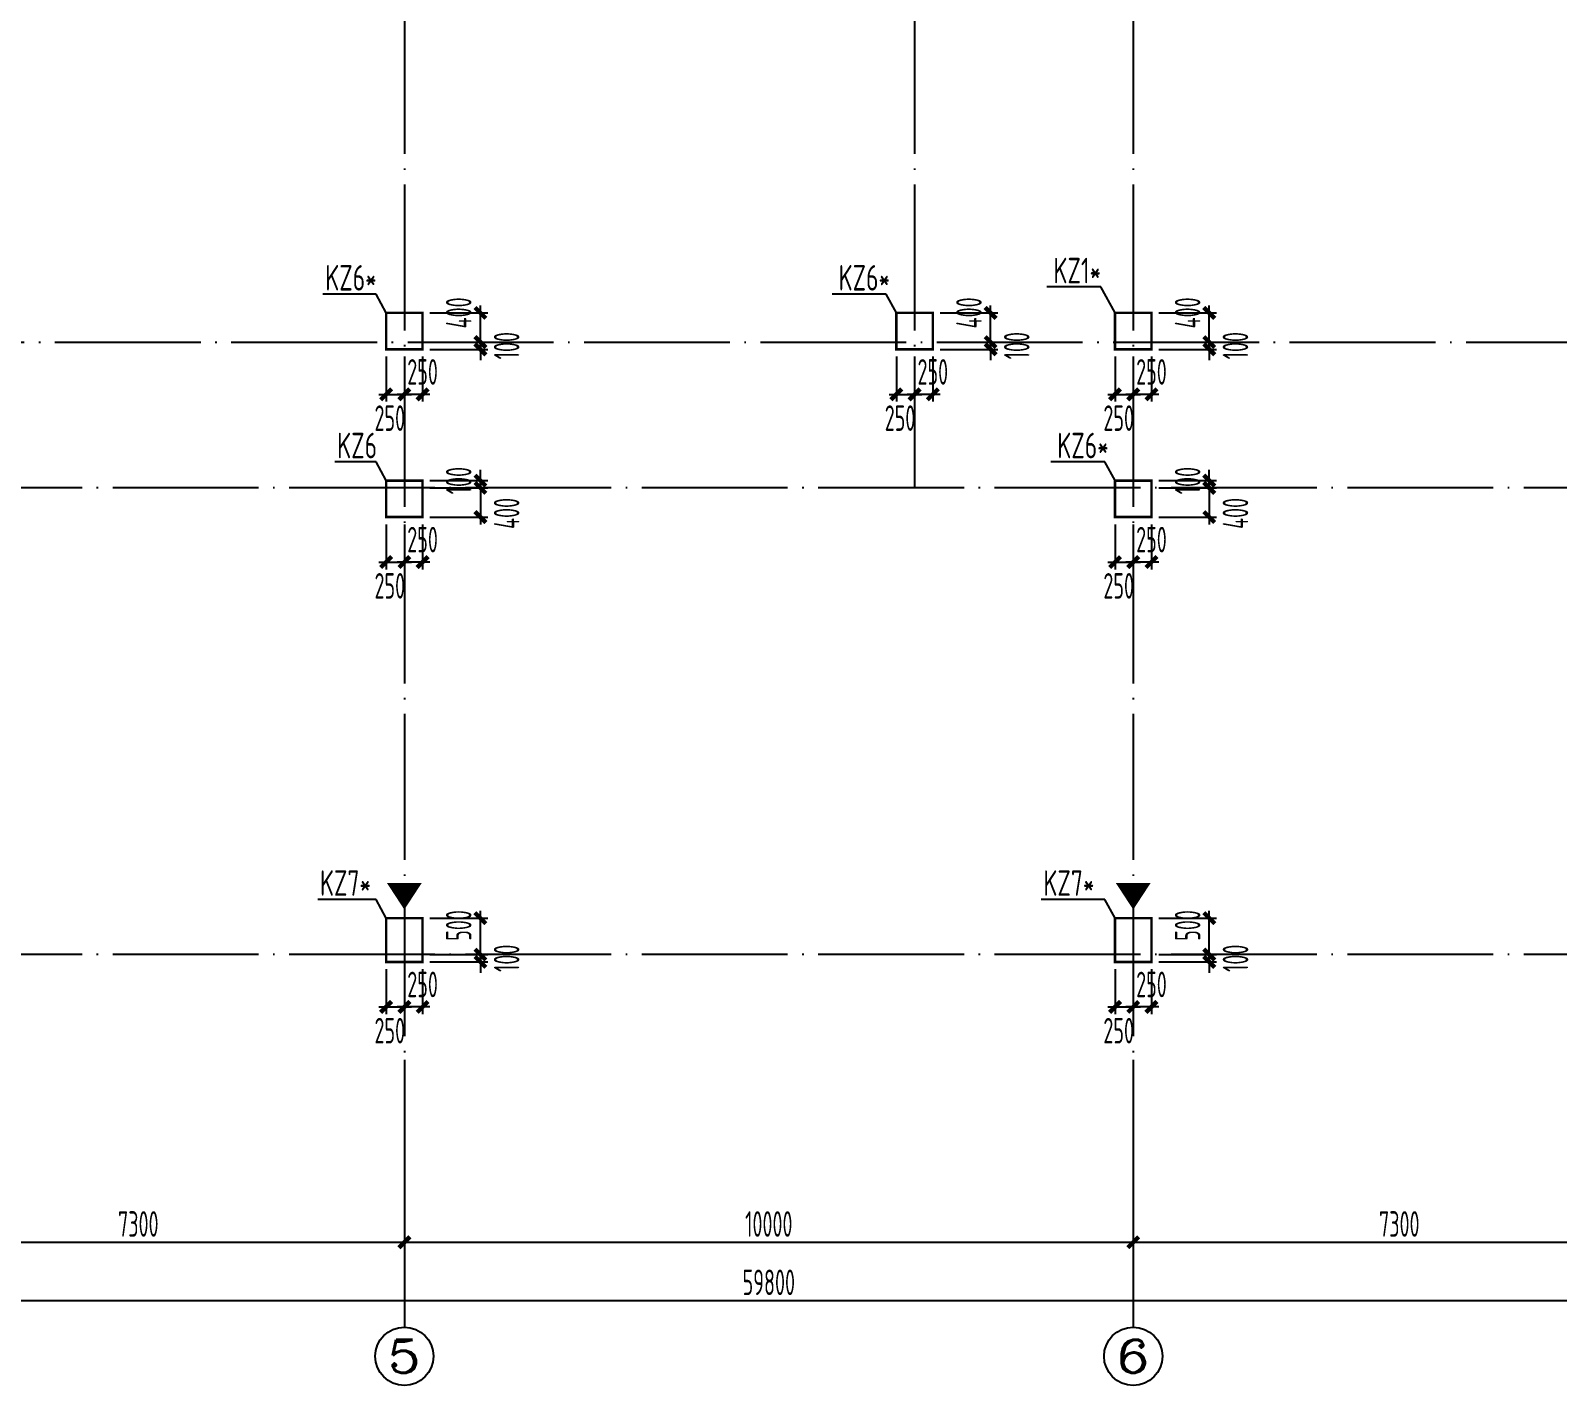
# Model space of a CAD drawing. Extents: x -472319 to -112444, y -516749 to -5704.
# Drawn here: x -397467 to -376518, y -297311 to -278731 of the extents above; entities that cross this region are included whole.
import ezdxf
from ezdxf.enums import TextEntityAlignment as Align

# ---------------------------------------------------------------- set-up
doc = ezdxf.new("R2010")
doc.units = 0
doc.header["$LTSCALE"] = 100
doc.header["$MEASUREMENT"] = 0
doc.linetypes.add('CENTER', pattern=[2, 1.25, -0.25, 0.25, -0.25])
doc.linetypes.add('DOTE', pattern=[2.42, 2, -0.2, 0.02, -0.2])
for name, color, linetype in [('AXIS', 3, 'Continuous'), ('AXIS_TEXT', 7, 'Continuous'), ('DOTE', 1, 'CENTER'), ('TEXT', 7, 'Continuous'), ('填充', 8, 'Continuous'), ('审核修改', 6, 'Continuous'), ('柱', 2, 'Continuous')]:
    doc.layers.add(name, color=color, linetype=linetype)
doc.styles.add('_TCH_AXIS', font='COMPLEX', dxfattribs={"bigfont": 'GBCBIG'})
doc.styles.add('COMPLEX', font='COMPLEX')
doc.styles.add('HZ', font='tssdeng.shx', dxfattribs={"width": 0.6, "height": 350, "bigfont": 'a.shx'})
doc.styles.add('TSSD_Dimension', font='Tssdeng.shx', dxfattribs={"width": 0.7, "bigfont": 'hztxt.shx'})
doc.dimstyles.new('DIMN', dxfattribs={"dimtxt": 350, "dimasz": 150, "dimexe": 100, "dimexo": 100, "dimgap": 75, "dimtad": 1, "dimdec": 0, "dimzin": 0, "dimdsep": 46, "dimtxsty": 'HZ', "dimblk": 'ARCHTICK', "dimcen": 0.09, "dimdle": 100, "dimclrd": 3, "dimclre": 3, "dimclrt": 7, "dimazin": 2, "dimtfac": 1, "dimtdec": 0, "dimtmove": 2, "dimatfit": 3, "dimldrblk": 'ARCHTICK', "dimfxl": 1, "dimtolj": 1, "dimtzin": 0, "dimarcsym": 0})

# ---------------------------------------------------------------- blocks, each defined once
blk = doc.blocks.new('_ArchTick')
at = {"color": 0, "linetype": 'ByBlock', "const_width": 0.4}
blk.add_lwpolyline([(-0.5, -0.5), (0.5, 0.5)], dxfattribs=at)
blk = doc.blocks.new('*D366')
at = {"layer": 'AXIS', "color": 3, "lineweight": -2, "transparency": 16777216}
for p, q in [((-399638, -292947), (-399638, -295447)), ((-392338, -292947), (-392338, -295447)), ((-399738, -295347), (-392238, -295347))]:
    blk.add_line(p, q, dxfattribs=at)
at = {"layer": 'Defpoints', "color": 0, "transparency": 16777216}
for p in [(-399638, -292847), (-392338, -292847), (-392338, -295347)]:
    blk.add_point(p, dxfattribs=at)
at = {"layer": 'AXIS', "color": 3, "lineweight": -2, "transparency": 16777216, "xscale": 150, "yscale": 150, "zscale": 150, "rotation": 180}
blk.add_blockref('_ArchTick', (-399638, -295347), dxfattribs=at)
at = {"layer": 'AXIS', "color": 3, "lineweight": -2, "transparency": 16777216, "xscale": 150, "yscale": 150, "zscale": 150}
blk.add_blockref('_ArchTick', (-392338, -295347), dxfattribs=at)
at = {"layer": 'AXIS', "color": 7, "transparency": 16777216, "insert": (-395988, -295097), "char_height": 350, "attachment_point": 5, "style": 'HZ'}
blk.add_mtext('\\A1;7300', dxfattribs=at)
blk = doc.blocks.new('*D367')
at = {"layer": 'AXIS', "color": 3, "lineweight": -2, "transparency": 16777216}
for p, q in [((-392338, -292947), (-392338, -295447)), ((-382338, -292947), (-382338, -295447)), ((-392438, -295347), (-382238, -295347))]:
    blk.add_line(p, q, dxfattribs=at)
at = {"layer": 'Defpoints', "color": 0, "transparency": 16777216}
for p in [(-392338, -292847), (-382338, -292847), (-382338, -295347)]:
    blk.add_point(p, dxfattribs=at)
at = {"layer": 'AXIS', "color": 3, "lineweight": -2, "transparency": 16777216, "xscale": 150, "yscale": 150, "zscale": 150, "rotation": 180}
blk.add_blockref('_ArchTick', (-392338, -295347), dxfattribs=at)
at = {"layer": 'AXIS', "color": 3, "lineweight": -2, "transparency": 16777216, "xscale": 150, "yscale": 150, "zscale": 150}
blk.add_blockref('_ArchTick', (-382338, -295347), dxfattribs=at)
at = {"layer": 'AXIS', "color": 7, "transparency": 16777216, "insert": (-387338, -295097), "char_height": 350, "attachment_point": 5, "style": 'HZ'}
blk.add_mtext('\\A1;10000', dxfattribs=at)
blk = doc.blocks.new('*D368')
at = {"layer": 'AXIS', "color": 3, "lineweight": -2, "transparency": 16777216}
for p, q in [((-382338, -292947), (-382338, -295447)), ((-375038, -292947), (-375038, -295447)), ((-382438, -295347), (-374938, -295347))]:
    blk.add_line(p, q, dxfattribs=at)
at = {"layer": 'Defpoints', "color": 0, "transparency": 16777216}
for p in [(-382338, -292847), (-375038, -292847), (-375038, -295347)]:
    blk.add_point(p, dxfattribs=at)
at = {"layer": 'AXIS', "color": 3, "lineweight": -2, "transparency": 16777216, "xscale": 150, "yscale": 150, "zscale": 150, "rotation": 180}
blk.add_blockref('_ArchTick', (-382338, -295347), dxfattribs=at)
at = {"layer": 'AXIS', "color": 3, "lineweight": -2, "transparency": 16777216, "xscale": 150, "yscale": 150, "zscale": 150}
blk.add_blockref('_ArchTick', (-375038, -295347), dxfattribs=at)
at = {"layer": 'AXIS', "color": 7, "transparency": 16777216, "insert": (-378688, -295097), "char_height": 350, "attachment_point": 5, "style": 'HZ'}
blk.add_mtext('\\A1;7300', dxfattribs=at)
blk = doc.blocks.new('*D372')
at = {"layer": 'AXIS', "color": 3, "lineweight": -2, "transparency": 16777216}
for p, q in [((-417238, -292947), (-417238, -296247)), ((-357438, -292947), (-357438, -296247)), ((-417338, -296147), (-357338, -296147))]:
    blk.add_line(p, q, dxfattribs=at)
at = {"layer": 'Defpoints', "color": 0, "transparency": 16777216}
for p in [(-417238, -292847), (-357438, -292847), (-357438, -296147)]:
    blk.add_point(p, dxfattribs=at)
at = {"layer": 'AXIS', "color": 3, "lineweight": -2, "transparency": 16777216, "xscale": 150, "yscale": 150, "zscale": 150, "rotation": 180}
blk.add_blockref('_ArchTick', (-417238, -296147), dxfattribs=at)
at = {"layer": 'AXIS', "color": 3, "lineweight": -2, "transparency": 16777216, "xscale": 150, "yscale": 150, "zscale": 150}
blk.add_blockref('_ArchTick', (-357438, -296147), dxfattribs=at)
at = {"layer": 'AXIS', "color": 7, "transparency": 16777216, "insert": (-387338, -295897), "char_height": 350, "attachment_point": 5, "style": 'HZ'}
blk.add_mtext('\\A1;59800', dxfattribs=at)
blk = doc.blocks.new('_AXISO')
blk.add_circle((0, 0), 0.5)
at = {"layer": 'AXIS_TEXT', "style": 'COMPLEX', "width": 1.041667}
blk.add_attdef('A', text='', height=0.56, dxfattribs=at).set_placement((-0.25, -0.28), (0.25, -0.28), align=Align.FIT)
blk = doc.blocks.new('*D386')
at = {"layer": 'Defpoints', "color": 0, "transparency": 16777216}
for p in [(-392088, -291403), (-392088, -291503), (-391295, -291503)]:
    blk.add_point(p, dxfattribs=at)
at = {"layer": '填充', "color": 3, "lineweight": -2, "transparency": 16777216}
for p, q in [((-391295, -291403), (-391295, -291253)), ((-391988, -291403), (-391195, -291403)), ((-391988, -291503), (-391195, -291503)), ((-391295, -291403), (-391295, -291503)), ((-391295, -291503), (-391295, -291653))]:
    blk.add_line(p, q, dxfattribs=at)
at = {"layer": '填充', "color": 3, "lineweight": -2, "transparency": 16777216, "xscale": 150, "yscale": 150, "zscale": 150}
for p, rotation in [((-391295, -291403), 270), ((-391295, -291503), 90)]:
    blk.add_blockref('_ArchTick', p, dxfattribs=dict(at, rotation=rotation))
at = {"layer": '填充', "color": 7, "transparency": 16777216, "insert": (-390935, -291453), "char_height": 350, "attachment_point": 5, "rotation": 90, "style": 'HZ'}
blk.add_mtext('\\A1;100', dxfattribs=at)
blk = doc.blocks.new('*D387')
at = {"layer": 'Defpoints', "color": 0, "transparency": 16777216}
for p in [(-392088, -290903), (-391295, -290903), (-392088, -291403)]:
    blk.add_point(p, dxfattribs=at)
at = {"layer": '填充', "color": 3, "lineweight": -2, "transparency": 16777216}
for p, q in [((-391988, -290903), (-391195, -290903)), ((-391295, -291503), (-391295, -290803)), ((-391988, -291403), (-391195, -291403))]:
    blk.add_line(p, q, dxfattribs=at)
at = {"layer": '填充', "color": 3, "lineweight": -2, "transparency": 16777216, "xscale": 150, "yscale": 150, "zscale": 150}
for p, rotation in [((-391295, -290903), 90), ((-391295, -291403), 270)]:
    blk.add_blockref('_ArchTick', p, dxfattribs=dict(at, rotation=rotation))
at = {"layer": '填充', "color": 7, "transparency": 16777216, "insert": (-391592, -291003), "char_height": 350, "attachment_point": 5, "rotation": 90, "style": 'HZ'}
blk.add_mtext('\\A1;500', dxfattribs=at)
blk = doc.blocks.new('*D388')
at = {"layer": 'Defpoints', "color": 0, "transparency": 16777216}
for p in [(-392588, -291503), (-392338, -291503), (-392338, -292120)]:
    blk.add_point(p, dxfattribs=at)
at = {"layer": '填充', "color": 3, "lineweight": -2, "transparency": 16777216}
for p, q in [((-392588, -291603), (-392588, -292220)), ((-392338, -291603), (-392338, -292220)), ((-392688, -292120), (-392238, -292120))]:
    blk.add_line(p, q, dxfattribs=at)
at = {"layer": '填充', "color": 3, "lineweight": -2, "transparency": 16777216, "xscale": 150, "yscale": 150, "zscale": 150, "rotation": 180}
blk.add_blockref('_ArchTick', (-392588, -292120), dxfattribs=at)
at = {"layer": '填充', "color": 3, "lineweight": -2, "transparency": 16777216, "xscale": 150, "yscale": 150, "zscale": 150}
blk.add_blockref('_ArchTick', (-392338, -292120), dxfattribs=at)
at = {"layer": '填充', "color": 7, "transparency": 16777216, "insert": (-392538, -292446), "char_height": 350, "attachment_point": 5, "style": 'HZ'}
blk.add_mtext('\\A1;250', dxfattribs=at)
blk = doc.blocks.new('*D389')
at = {"layer": 'Defpoints', "color": 0, "transparency": 16777216}
for p in [(-392338, -291503), (-392088, -291503), (-392338, -292120)]:
    blk.add_point(p, dxfattribs=at)
at = {"layer": '填充', "color": 3, "lineweight": -2, "transparency": 16777216}
for p, q in [((-392338, -291603), (-392338, -292220)), ((-392088, -291603), (-392088, -292220)), ((-391988, -292120), (-392438, -292120))]:
    blk.add_line(p, q, dxfattribs=at)
at = {"layer": '填充', "color": 3, "lineweight": -2, "transparency": 16777216, "xscale": 150, "yscale": 150, "zscale": 150, "rotation": 180}
blk.add_blockref('_ArchTick', (-392338, -292120), dxfattribs=at)
at = {"layer": '填充', "color": 3, "lineweight": -2, "transparency": 16777216, "xscale": 150, "yscale": 150, "zscale": 150}
blk.add_blockref('_ArchTick', (-392088, -292120), dxfattribs=at)
at = {"layer": '填充', "color": 7, "transparency": 16777216, "insert": (-392088, -291812), "char_height": 350, "attachment_point": 5, "style": 'HZ'}
blk.add_mtext('\\A1;250', dxfattribs=at)
blk = doc.blocks.new('*D390')
at = {"layer": 'Defpoints', "color": 0, "transparency": 16777216}
for p in [(-382088, -291403), (-382088, -291503), (-381295, -291503)]:
    blk.add_point(p, dxfattribs=at)
at = {"layer": '填充', "color": 3, "lineweight": -2, "transparency": 16777216}
for p, q in [((-381295, -291403), (-381295, -291253)), ((-381988, -291403), (-381195, -291403)), ((-381988, -291503), (-381195, -291503)), ((-381295, -291403), (-381295, -291503)), ((-381295, -291503), (-381295, -291653))]:
    blk.add_line(p, q, dxfattribs=at)
at = {"layer": '填充', "color": 3, "lineweight": -2, "transparency": 16777216, "xscale": 150, "yscale": 150, "zscale": 150}
for p, rotation in [((-381295, -291403), 270), ((-381295, -291503), 90)]:
    blk.add_blockref('_ArchTick', p, dxfattribs=dict(at, rotation=rotation))
at = {"layer": '填充', "color": 7, "transparency": 16777216, "insert": (-380935, -291453), "char_height": 350, "attachment_point": 5, "rotation": 90, "style": 'HZ'}
blk.add_mtext('\\A1;100', dxfattribs=at)
blk = doc.blocks.new('*D391')
at = {"layer": 'Defpoints', "color": 0, "transparency": 16777216}
for p in [(-382088, -290903), (-381295, -290903), (-382088, -291403)]:
    blk.add_point(p, dxfattribs=at)
at = {"layer": '填充', "color": 3, "lineweight": -2, "transparency": 16777216}
for p, q in [((-381988, -290903), (-381195, -290903)), ((-381295, -291503), (-381295, -290803)), ((-381988, -291403), (-381195, -291403))]:
    blk.add_line(p, q, dxfattribs=at)
at = {"layer": '填充', "color": 3, "lineweight": -2, "transparency": 16777216, "xscale": 150, "yscale": 150, "zscale": 150}
for p, rotation in [((-381295, -290903), 90), ((-381295, -291403), 270)]:
    blk.add_blockref('_ArchTick', p, dxfattribs=dict(at, rotation=rotation))
at = {"layer": '填充', "color": 7, "transparency": 16777216, "insert": (-381592, -291003), "char_height": 350, "attachment_point": 5, "rotation": 90, "style": 'HZ'}
blk.add_mtext('\\A1;500', dxfattribs=at)
blk = doc.blocks.new('*D392')
at = {"layer": 'Defpoints', "color": 0, "transparency": 16777216}
for p in [(-382588, -291503), (-382338, -291503), (-382338, -292120)]:
    blk.add_point(p, dxfattribs=at)
at = {"layer": '填充', "color": 3, "lineweight": -2, "transparency": 16777216}
for p, q in [((-382588, -291603), (-382588, -292220)), ((-382338, -291603), (-382338, -292220)), ((-382688, -292120), (-382238, -292120))]:
    blk.add_line(p, q, dxfattribs=at)
at = {"layer": '填充', "color": 3, "lineweight": -2, "transparency": 16777216, "xscale": 150, "yscale": 150, "zscale": 150, "rotation": 180}
blk.add_blockref('_ArchTick', (-382588, -292120), dxfattribs=at)
at = {"layer": '填充', "color": 3, "lineweight": -2, "transparency": 16777216, "xscale": 150, "yscale": 150, "zscale": 150}
blk.add_blockref('_ArchTick', (-382338, -292120), dxfattribs=at)
at = {"layer": '填充', "color": 7, "transparency": 16777216, "insert": (-382538, -292446), "char_height": 350, "attachment_point": 5, "style": 'HZ'}
blk.add_mtext('\\A1;250', dxfattribs=at)
blk = doc.blocks.new('*D393')
at = {"layer": 'Defpoints', "color": 0, "transparency": 16777216}
for p in [(-382338, -291503), (-382088, -291503), (-382338, -292120)]:
    blk.add_point(p, dxfattribs=at)
at = {"layer": '填充', "color": 3, "lineweight": -2, "transparency": 16777216}
for p, q in [((-382338, -291603), (-382338, -292220)), ((-382088, -291603), (-382088, -292220)), ((-381988, -292120), (-382438, -292120))]:
    blk.add_line(p, q, dxfattribs=at)
at = {"layer": '填充', "color": 3, "lineweight": -2, "transparency": 16777216, "xscale": 150, "yscale": 150, "zscale": 150, "rotation": 180}
blk.add_blockref('_ArchTick', (-382338, -292120), dxfattribs=at)
at = {"layer": '填充', "color": 3, "lineweight": -2, "transparency": 16777216, "xscale": 150, "yscale": 150, "zscale": 150}
blk.add_blockref('_ArchTick', (-382088, -292120), dxfattribs=at)
at = {"layer": '填充', "color": 7, "transparency": 16777216, "insert": (-382088, -291812), "char_height": 350, "attachment_point": 5, "style": 'HZ'}
blk.add_mtext('\\A1;250', dxfattribs=at)
blk = doc.blocks.new('*D466')
at = {"layer": 'Defpoints', "color": 0, "transparency": 16777216}
for p in [(-392088, -285003), (-392088, -285403), (-391295, -285403)]:
    blk.add_point(p, dxfattribs=at)
at = {"layer": '填充', "color": 3, "lineweight": -2, "transparency": 16777216}
for p, q in [((-391988, -285003), (-391195, -285003)), ((-391295, -284903), (-391295, -285503)), ((-391988, -285403), (-391195, -285403))]:
    blk.add_line(p, q, dxfattribs=at)
at = {"layer": '填充', "color": 3, "lineweight": -2, "transparency": 16777216, "xscale": 150, "yscale": 150, "zscale": 150}
for p, rotation in [((-391295, -285003), 90), ((-391295, -285403), 270)]:
    blk.add_blockref('_ArchTick', p, dxfattribs=dict(at, rotation=rotation))
at = {"layer": '填充', "color": 7, "transparency": 16777216, "insert": (-390935, -285353), "char_height": 350, "attachment_point": 5, "rotation": 90, "style": 'HZ'}
blk.add_mtext('\\A1;400', dxfattribs=at)
blk = doc.blocks.new('*D467')
at = {"layer": 'Defpoints', "color": 0, "transparency": 16777216}
for p in [(-392088, -284903), (-392088, -285003), (-391295, -284903)]:
    blk.add_point(p, dxfattribs=at)
at = {"layer": '填充', "color": 3, "lineweight": -2, "transparency": 16777216}
for p, q in [((-391295, -284903), (-391295, -284753)), ((-391988, -284903), (-391195, -284903)), ((-391988, -285003), (-391195, -285003)), ((-391295, -285003), (-391295, -284903)), ((-391295, -285003), (-391295, -285153))]:
    blk.add_line(p, q, dxfattribs=at)
at = {"layer": '填充', "color": 3, "lineweight": -2, "transparency": 16777216, "xscale": 150, "yscale": 150, "zscale": 150}
for p, rotation in [((-391295, -284903), 270), ((-391295, -285003), 90)]:
    blk.add_blockref('_ArchTick', p, dxfattribs=dict(at, rotation=rotation))
at = {"layer": '填充', "color": 7, "transparency": 16777216, "insert": (-391592, -284903), "char_height": 350, "attachment_point": 5, "rotation": 90, "style": 'HZ'}
blk.add_mtext('\\A1;100', dxfattribs=at)
blk = doc.blocks.new('*D468')
at = {"layer": 'Defpoints', "color": 0, "transparency": 16777216}
for p in [(-392588, -285403), (-392338, -285403), (-392338, -286020)]:
    blk.add_point(p, dxfattribs=at)
at = {"layer": '填充', "color": 3, "lineweight": -2, "transparency": 16777216}
for p, q in [((-392588, -285503), (-392588, -286120)), ((-392338, -285503), (-392338, -286120)), ((-392688, -286020), (-392238, -286020))]:
    blk.add_line(p, q, dxfattribs=at)
at = {"layer": '填充', "color": 3, "lineweight": -2, "transparency": 16777216, "xscale": 150, "yscale": 150, "zscale": 150, "rotation": 180}
blk.add_blockref('_ArchTick', (-392588, -286020), dxfattribs=at)
at = {"layer": '填充', "color": 3, "lineweight": -2, "transparency": 16777216, "xscale": 150, "yscale": 150, "zscale": 150}
blk.add_blockref('_ArchTick', (-392338, -286020), dxfattribs=at)
at = {"layer": '填充', "color": 7, "transparency": 16777216, "insert": (-392538, -286346), "char_height": 350, "attachment_point": 5, "style": 'HZ'}
blk.add_mtext('\\A1;250', dxfattribs=at)
blk = doc.blocks.new('*D469')
at = {"layer": 'Defpoints', "color": 0, "transparency": 16777216}
for p in [(-392338, -285403), (-392088, -285403), (-392338, -286020)]:
    blk.add_point(p, dxfattribs=at)
at = {"layer": '填充', "color": 3, "lineweight": -2, "transparency": 16777216}
for p, q in [((-392338, -285503), (-392338, -286120)), ((-392088, -285503), (-392088, -286120)), ((-391988, -286020), (-392438, -286020))]:
    blk.add_line(p, q, dxfattribs=at)
at = {"layer": '填充', "color": 3, "lineweight": -2, "transparency": 16777216, "xscale": 150, "yscale": 150, "zscale": 150, "rotation": 180}
blk.add_blockref('_ArchTick', (-392338, -286020), dxfattribs=at)
at = {"layer": '填充', "color": 3, "lineweight": -2, "transparency": 16777216, "xscale": 150, "yscale": 150, "zscale": 150}
blk.add_blockref('_ArchTick', (-392088, -286020), dxfattribs=at)
at = {"layer": '填充', "color": 7, "transparency": 16777216, "insert": (-392088, -285712), "char_height": 350, "attachment_point": 5, "style": 'HZ'}
blk.add_mtext('\\A1;250', dxfattribs=at)
blk = doc.blocks.new('*D470')
at = {"layer": 'Defpoints', "color": 0, "transparency": 16777216}
for p in [(-392088, -283003), (-392088, -283103), (-391295, -283103)]:
    blk.add_point(p, dxfattribs=at)
at = {"layer": '填充', "color": 3, "lineweight": -2, "transparency": 16777216}
for p, q in [((-391988, -283003), (-391195, -283003)), ((-391295, -283003), (-391295, -282853)), ((-391295, -283003), (-391295, -283103)), ((-391988, -283103), (-391195, -283103)), ((-391295, -283103), (-391295, -283253))]:
    blk.add_line(p, q, dxfattribs=at)
at = {"layer": '填充', "color": 3, "lineweight": -2, "transparency": 16777216, "xscale": 150, "yscale": 150, "zscale": 150}
for p, rotation in [((-391295, -283003), 270), ((-391295, -283103), 90)]:
    blk.add_blockref('_ArchTick', p, dxfattribs=dict(at, rotation=rotation))
at = {"layer": '填充', "color": 7, "transparency": 16777216, "insert": (-390935, -283053), "char_height": 350, "attachment_point": 5, "rotation": 90, "style": 'HZ'}
blk.add_mtext('\\A1;100', dxfattribs=at)
blk = doc.blocks.new('*D471')
at = {"layer": 'Defpoints', "color": 0, "transparency": 16777216}
for p in [(-392088, -282603), (-391295, -282603), (-392088, -283003)]:
    blk.add_point(p, dxfattribs=at)
at = {"layer": '填充', "color": 3, "lineweight": -2, "transparency": 16777216}
for p, q in [((-391295, -283103), (-391295, -282503)), ((-391988, -282603), (-391195, -282603)), ((-391988, -283003), (-391195, -283003))]:
    blk.add_line(p, q, dxfattribs=at)
at = {"layer": '填充', "color": 3, "lineweight": -2, "transparency": 16777216, "xscale": 150, "yscale": 150, "zscale": 150}
for p, rotation in [((-391295, -282603), 90), ((-391295, -283003), 270)]:
    blk.add_blockref('_ArchTick', p, dxfattribs=dict(at, rotation=rotation))
at = {"layer": '填充', "color": 7, "transparency": 16777216, "insert": (-391592, -282603), "char_height": 350, "attachment_point": 5, "rotation": 90, "style": 'HZ'}
blk.add_mtext('\\A1;400', dxfattribs=at)
blk = doc.blocks.new('*D472')
at = {"layer": 'Defpoints', "color": 0, "transparency": 16777216}
for p in [(-392588, -283103), (-392338, -283103), (-392338, -283720)]:
    blk.add_point(p, dxfattribs=at)
at = {"layer": '填充', "color": 3, "lineweight": -2, "transparency": 16777216}
for p, q in [((-392588, -283203), (-392588, -283820)), ((-392338, -283203), (-392338, -283820)), ((-392688, -283720), (-392238, -283720))]:
    blk.add_line(p, q, dxfattribs=at)
at = {"layer": '填充', "color": 3, "lineweight": -2, "transparency": 16777216, "xscale": 150, "yscale": 150, "zscale": 150, "rotation": 180}
blk.add_blockref('_ArchTick', (-392588, -283720), dxfattribs=at)
at = {"layer": '填充', "color": 3, "lineweight": -2, "transparency": 16777216, "xscale": 150, "yscale": 150, "zscale": 150}
blk.add_blockref('_ArchTick', (-392338, -283720), dxfattribs=at)
at = {"layer": '填充', "color": 7, "transparency": 16777216, "insert": (-392538, -284046), "char_height": 350, "attachment_point": 5, "style": 'HZ'}
blk.add_mtext('\\A1;250', dxfattribs=at)
blk = doc.blocks.new('*D473')
at = {"layer": 'Defpoints', "color": 0, "transparency": 16777216}
for p in [(-392338, -283103), (-392088, -283103), (-392338, -283720)]:
    blk.add_point(p, dxfattribs=at)
at = {"layer": '填充', "color": 3, "lineweight": -2, "transparency": 16777216}
for p, q in [((-392338, -283203), (-392338, -283820)), ((-392088, -283203), (-392088, -283820)), ((-391988, -283720), (-392438, -283720))]:
    blk.add_line(p, q, dxfattribs=at)
at = {"layer": '填充', "color": 3, "lineweight": -2, "transparency": 16777216, "xscale": 150, "yscale": 150, "zscale": 150, "rotation": 180}
blk.add_blockref('_ArchTick', (-392338, -283720), dxfattribs=at)
at = {"layer": '填充', "color": 3, "lineweight": -2, "transparency": 16777216, "xscale": 150, "yscale": 150, "zscale": 150}
blk.add_blockref('_ArchTick', (-392088, -283720), dxfattribs=at)
at = {"layer": '填充', "color": 7, "transparency": 16777216, "insert": (-392088, -283412), "char_height": 350, "attachment_point": 5, "style": 'HZ'}
blk.add_mtext('\\A1;250', dxfattribs=at)
blk = doc.blocks.new('*D474')
at = {"layer": 'Defpoints', "color": 0, "transparency": 16777216}
for p in [(-382088, -285003), (-382088, -285403), (-381295, -285403)]:
    blk.add_point(p, dxfattribs=at)
at = {"layer": '填充', "color": 3, "lineweight": -2, "transparency": 16777216}
for p, q in [((-381988, -285003), (-381195, -285003)), ((-381295, -284903), (-381295, -285503)), ((-381988, -285403), (-381195, -285403))]:
    blk.add_line(p, q, dxfattribs=at)
at = {"layer": '填充', "color": 3, "lineweight": -2, "transparency": 16777216, "xscale": 150, "yscale": 150, "zscale": 150}
for p, rotation in [((-381295, -285003), 90), ((-381295, -285403), 270)]:
    blk.add_blockref('_ArchTick', p, dxfattribs=dict(at, rotation=rotation))
at = {"layer": '填充', "color": 7, "transparency": 16777216, "insert": (-380936, -285353), "char_height": 350, "attachment_point": 5, "rotation": 90, "style": 'HZ'}
blk.add_mtext('\\A1;400', dxfattribs=at)
blk = doc.blocks.new('*D475')
at = {"layer": 'Defpoints', "color": 0, "transparency": 16777216}
for p in [(-382088, -284903), (-382088, -285003), (-381295, -284903)]:
    blk.add_point(p, dxfattribs=at)
at = {"layer": '填充', "color": 3, "lineweight": -2, "transparency": 16777216}
for p, q in [((-381295, -284903), (-381295, -284753)), ((-381988, -284903), (-381195, -284903)), ((-381988, -285003), (-381195, -285003)), ((-381295, -285003), (-381295, -284903)), ((-381295, -285003), (-381295, -285153))]:
    blk.add_line(p, q, dxfattribs=at)
at = {"layer": '填充', "color": 3, "lineweight": -2, "transparency": 16777216, "xscale": 150, "yscale": 150, "zscale": 150}
for p, rotation in [((-381295, -284903), 270), ((-381295, -285003), 90)]:
    blk.add_blockref('_ArchTick', p, dxfattribs=dict(at, rotation=rotation))
at = {"layer": '填充', "color": 7, "transparency": 16777216, "insert": (-381592, -284903), "char_height": 350, "attachment_point": 5, "rotation": 90, "style": 'HZ'}
blk.add_mtext('\\A1;100', dxfattribs=at)
blk = doc.blocks.new('*D476')
at = {"layer": 'Defpoints', "color": 0, "transparency": 16777216}
for p in [(-382588, -285403), (-382338, -285403), (-382338, -286020)]:
    blk.add_point(p, dxfattribs=at)
at = {"layer": '填充', "color": 3, "lineweight": -2, "transparency": 16777216}
for p, q in [((-382588, -285503), (-382588, -286120)), ((-382338, -285503), (-382338, -286120)), ((-382688, -286020), (-382238, -286020))]:
    blk.add_line(p, q, dxfattribs=at)
at = {"layer": '填充', "color": 3, "lineweight": -2, "transparency": 16777216, "xscale": 150, "yscale": 150, "zscale": 150, "rotation": 180}
blk.add_blockref('_ArchTick', (-382588, -286020), dxfattribs=at)
at = {"layer": '填充', "color": 3, "lineweight": -2, "transparency": 16777216, "xscale": 150, "yscale": 150, "zscale": 150}
blk.add_blockref('_ArchTick', (-382338, -286020), dxfattribs=at)
at = {"layer": '填充', "color": 7, "transparency": 16777216, "insert": (-382538, -286346), "char_height": 350, "attachment_point": 5, "style": 'HZ'}
blk.add_mtext('\\A1;250', dxfattribs=at)
blk = doc.blocks.new('*D477')
at = {"layer": 'Defpoints', "color": 0, "transparency": 16777216}
for p in [(-382338, -285403), (-382088, -285403), (-382338, -286020)]:
    blk.add_point(p, dxfattribs=at)
at = {"layer": '填充', "color": 3, "lineweight": -2, "transparency": 16777216}
for p, q in [((-382338, -285503), (-382338, -286120)), ((-382088, -285503), (-382088, -286120)), ((-381988, -286020), (-382438, -286020))]:
    blk.add_line(p, q, dxfattribs=at)
at = {"layer": '填充', "color": 3, "lineweight": -2, "transparency": 16777216, "xscale": 150, "yscale": 150, "zscale": 150, "rotation": 180}
blk.add_blockref('_ArchTick', (-382338, -286020), dxfattribs=at)
at = {"layer": '填充', "color": 3, "lineweight": -2, "transparency": 16777216, "xscale": 150, "yscale": 150, "zscale": 150}
blk.add_blockref('_ArchTick', (-382088, -286020), dxfattribs=at)
at = {"layer": '填充', "color": 7, "transparency": 16777216, "insert": (-382088, -285712), "char_height": 350, "attachment_point": 5, "style": 'HZ'}
blk.add_mtext('\\A1;250', dxfattribs=at)
blk = doc.blocks.new('*D478')
at = {"layer": 'Defpoints', "color": 0, "transparency": 16777216}
for p in [(-382088, -283003), (-382088, -283103), (-381295, -283103)]:
    blk.add_point(p, dxfattribs=at)
at = {"layer": '填充', "color": 3, "lineweight": -2, "transparency": 16777216}
for p, q in [((-381988, -283003), (-381195, -283003)), ((-381295, -283003), (-381295, -282853)), ((-381295, -283003), (-381295, -283103)), ((-381988, -283103), (-381195, -283103)), ((-381295, -283103), (-381295, -283253))]:
    blk.add_line(p, q, dxfattribs=at)
at = {"layer": '填充', "color": 3, "lineweight": -2, "transparency": 16777216, "xscale": 150, "yscale": 150, "zscale": 150}
for p, rotation in [((-381295, -283003), 270), ((-381295, -283103), 90)]:
    blk.add_blockref('_ArchTick', p, dxfattribs=dict(at, rotation=rotation))
at = {"layer": '填充', "color": 7, "transparency": 16777216, "insert": (-380936, -283053), "char_height": 350, "attachment_point": 5, "rotation": 90, "style": 'HZ'}
blk.add_mtext('\\A1;100', dxfattribs=at)
blk = doc.blocks.new('*D479')
at = {"layer": 'Defpoints', "color": 0, "transparency": 16777216}
for p in [(-382088, -282603), (-381295, -282603), (-382088, -283003)]:
    blk.add_point(p, dxfattribs=at)
at = {"layer": '填充', "color": 3, "lineweight": -2, "transparency": 16777216}
for p, q in [((-381295, -283103), (-381295, -282503)), ((-381988, -282603), (-381195, -282603)), ((-381988, -283003), (-381195, -283003))]:
    blk.add_line(p, q, dxfattribs=at)
at = {"layer": '填充', "color": 3, "lineweight": -2, "transparency": 16777216, "xscale": 150, "yscale": 150, "zscale": 150}
for p, rotation in [((-381295, -282603), 90), ((-381295, -283003), 270)]:
    blk.add_blockref('_ArchTick', p, dxfattribs=dict(at, rotation=rotation))
at = {"layer": '填充', "color": 7, "transparency": 16777216, "insert": (-381592, -282603), "char_height": 350, "attachment_point": 5, "rotation": 90, "style": 'HZ'}
blk.add_mtext('\\A1;400', dxfattribs=at)
blk = doc.blocks.new('*D480')
at = {"layer": 'Defpoints', "color": 0, "transparency": 16777216}
for p in [(-382588, -283103), (-382338, -283103), (-382338, -283720)]:
    blk.add_point(p, dxfattribs=at)
at = {"layer": '填充', "color": 3, "lineweight": -2, "transparency": 16777216}
for p, q in [((-382588, -283203), (-382588, -283820)), ((-382338, -283203), (-382338, -283820)), ((-382688, -283720), (-382238, -283720))]:
    blk.add_line(p, q, dxfattribs=at)
at = {"layer": '填充', "color": 3, "lineweight": -2, "transparency": 16777216, "xscale": 150, "yscale": 150, "zscale": 150, "rotation": 180}
blk.add_blockref('_ArchTick', (-382588, -283720), dxfattribs=at)
at = {"layer": '填充', "color": 3, "lineweight": -2, "transparency": 16777216, "xscale": 150, "yscale": 150, "zscale": 150}
blk.add_blockref('_ArchTick', (-382338, -283720), dxfattribs=at)
at = {"layer": '填充', "color": 7, "transparency": 16777216, "insert": (-382538, -284046), "char_height": 350, "attachment_point": 5, "style": 'HZ'}
blk.add_mtext('\\A1;250', dxfattribs=at)
blk = doc.blocks.new('*D481')
at = {"layer": 'Defpoints', "color": 0, "transparency": 16777216}
for p in [(-382338, -283103), (-382088, -283103), (-382338, -283720)]:
    blk.add_point(p, dxfattribs=at)
at = {"layer": '填充', "color": 3, "lineweight": -2, "transparency": 16777216}
for p, q in [((-382338, -283203), (-382338, -283820)), ((-382088, -283203), (-382088, -283820)), ((-381988, -283720), (-382438, -283720))]:
    blk.add_line(p, q, dxfattribs=at)
at = {"layer": '填充', "color": 3, "lineweight": -2, "transparency": 16777216, "xscale": 150, "yscale": 150, "zscale": 150, "rotation": 180}
blk.add_blockref('_ArchTick', (-382338, -283720), dxfattribs=at)
at = {"layer": '填充', "color": 3, "lineweight": -2, "transparency": 16777216, "xscale": 150, "yscale": 150, "zscale": 150}
blk.add_blockref('_ArchTick', (-382088, -283720), dxfattribs=at)
at = {"layer": '填充', "color": 7, "transparency": 16777216, "insert": (-382088, -283412), "char_height": 350, "attachment_point": 5, "style": 'HZ'}
blk.add_mtext('\\A1;250', dxfattribs=at)
blk = doc.blocks.new('*D522')
at = {"layer": 'Defpoints', "color": 0, "transparency": 16777216}
for p in [(-385088, -283003), (-385088, -283103), (-384295, -283103)]:
    blk.add_point(p, dxfattribs=at)
at = {"layer": '填充', "color": 3, "lineweight": -2, "transparency": 16777216}
for p, q in [((-384988, -283003), (-384195, -283003)), ((-384295, -283003), (-384295, -282853)), ((-384295, -283003), (-384295, -283103)), ((-384988, -283103), (-384195, -283103)), ((-384295, -283103), (-384295, -283253))]:
    blk.add_line(p, q, dxfattribs=at)
at = {"layer": '填充', "color": 3, "lineweight": -2, "transparency": 16777216, "xscale": 150, "yscale": 150, "zscale": 150}
for p, rotation in [((-384295, -283003), 270), ((-384295, -283103), 90)]:
    blk.add_blockref('_ArchTick', p, dxfattribs=dict(at, rotation=rotation))
at = {"layer": '填充', "color": 7, "transparency": 16777216, "insert": (-383936, -283053), "char_height": 350, "attachment_point": 5, "rotation": 90, "style": 'HZ'}
blk.add_mtext('\\A1;100', dxfattribs=at)
blk = doc.blocks.new('*D523')
at = {"layer": 'Defpoints', "color": 0, "transparency": 16777216}
for p in [(-385088, -282603), (-384295, -282603), (-385088, -283003)]:
    blk.add_point(p, dxfattribs=at)
at = {"layer": '填充', "color": 3, "lineweight": -2, "transparency": 16777216}
for p, q in [((-384295, -283103), (-384295, -282503)), ((-384988, -282603), (-384195, -282603)), ((-384988, -283003), (-384195, -283003))]:
    blk.add_line(p, q, dxfattribs=at)
at = {"layer": '填充', "color": 3, "lineweight": -2, "transparency": 16777216, "xscale": 150, "yscale": 150, "zscale": 150}
for p, rotation in [((-384295, -282603), 90), ((-384295, -283003), 270)]:
    blk.add_blockref('_ArchTick', p, dxfattribs=dict(at, rotation=rotation))
at = {"layer": '填充', "color": 7, "transparency": 16777216, "insert": (-384592, -282603), "char_height": 350, "attachment_point": 5, "rotation": 90, "style": 'HZ'}
blk.add_mtext('\\A1;400', dxfattribs=at)
blk = doc.blocks.new('*D524')
at = {"layer": 'Defpoints', "color": 0, "transparency": 16777216}
for p in [(-385588, -283103), (-385338, -283103), (-385338, -283720)]:
    blk.add_point(p, dxfattribs=at)
at = {"layer": '填充', "color": 3, "lineweight": -2, "transparency": 16777216}
for p, q in [((-385588, -283203), (-385588, -283820)), ((-385338, -283203), (-385338, -283820)), ((-385688, -283720), (-385238, -283720))]:
    blk.add_line(p, q, dxfattribs=at)
at = {"layer": '填充', "color": 3, "lineweight": -2, "transparency": 16777216, "xscale": 150, "yscale": 150, "zscale": 150, "rotation": 180}
blk.add_blockref('_ArchTick', (-385588, -283720), dxfattribs=at)
at = {"layer": '填充', "color": 3, "lineweight": -2, "transparency": 16777216, "xscale": 150, "yscale": 150, "zscale": 150}
blk.add_blockref('_ArchTick', (-385338, -283720), dxfattribs=at)
at = {"layer": '填充', "color": 7, "transparency": 16777216, "insert": (-385538, -284046), "char_height": 350, "attachment_point": 5, "style": 'HZ'}
blk.add_mtext('\\A1;250', dxfattribs=at)
blk = doc.blocks.new('*D525')
at = {"layer": 'Defpoints', "color": 0, "transparency": 16777216}
for p in [(-385338, -283103), (-385088, -283103), (-385338, -283720)]:
    blk.add_point(p, dxfattribs=at)
at = {"layer": '填充', "color": 3, "lineweight": -2, "transparency": 16777216}
for p, q in [((-385338, -283203), (-385338, -283820)), ((-385088, -283203), (-385088, -283820)), ((-384988, -283720), (-385438, -283720))]:
    blk.add_line(p, q, dxfattribs=at)
at = {"layer": '填充', "color": 3, "lineweight": -2, "transparency": 16777216, "xscale": 150, "yscale": 150, "zscale": 150, "rotation": 180}
blk.add_blockref('_ArchTick', (-385338, -283720), dxfattribs=at)
at = {"layer": '填充', "color": 3, "lineweight": -2, "transparency": 16777216, "xscale": 150, "yscale": 150, "zscale": 150}
blk.add_blockref('_ArchTick', (-385088, -283720), dxfattribs=at)
at = {"layer": '填充', "color": 7, "transparency": 16777216, "insert": (-385088, -283412), "char_height": 350, "attachment_point": 5, "style": 'HZ'}
blk.add_mtext('\\A1;250', dxfattribs=at)

msp = doc.modelspace()

# ---------------------------------------------------------------- linework, layer by layer
for points in [[(-392338.328, -290418.89, 480, 0, 0), (-392338.328, -290786.09, 0, 0, 0), (-392338.328, -290786.09, 0, 0, 0)], [(-382338.328, -290418.89, 480, 0, 0), (-382338.328, -290786.09, 0, 0, 0), (-382338.328, -290786.09, 0, 0, 0)]]:
    msp.add_lwpolyline(points, format="xyseb")
at = {"layer": 'AXIS'}
for p, q in [((-392338.328, -292846.782), (-392338.328, -296511.078)), ((-382338.328, -292846.782), (-382338.328, -296511.078))]:
    msp.add_line(p, q, dxfattribs=at)
at = {"layer": 'DOTE', "linetype": 'DOTE', "ltscale": 10}
for p, q in [((-392338.328, -273583.242), (-392338.328, -292846.782)), ((-385338.328, -273583.242), (-385338.328, -285002.89)), ((-382338.328, -273583.242), (-382338.328, -292846.782)), ((-418912.147, -283002.89), (-355619.518, -283002.89)), ((-355619.518, -285002.89), (-418912.147, -285002.89)), ((-355619.518, -291402.89), (-418912.147, -291402.89))]:
    msp.add_line(p, q, dxfattribs=at)
at = {"layer": 'TEXT'}
for p, q in [((-392726.828, -282344.98), (-393454.783, -282344.98)), ((-392588.328, -282602.89), (-392726.828, -282344.98)), ((-385726.828, -282344.98), (-386470.783, -282344.98)), ((-385588.328, -282602.89), (-385726.828, -282344.98)), ((-382781.828, -282245.98), (-383523.283, -282245.98)), ((-382588.328, -282602.89), (-382781.828, -282245.98)), ((-392726.828, -284644.98), (-393291.283, -284644.98)), ((-392588.328, -284902.89), (-392726.828, -284644.98)), ((-382726.828, -284644.98), (-383470.783, -284644.98)), ((-382588.328, -284902.89), (-382726.828, -284644.98)), ((-392726.828, -290644.98), (-393527.283, -290644.98)), ((-392588.328, -290902.89), (-392726.828, -290644.98)), ((-382726.828, -290644.98), (-383602.283, -290644.98)), ((-382588.328, -290902.89), (-382726.828, -290644.98))]:
    msp.add_line(p, q, dxfattribs=at)
at = {"layer": '柱', "const_width": 35}
for points in [[(-392588.328, -282602.89), (-392088.328, -282602.89), (-392088.328, -283102.89), (-392588.328, -283102.89)], [(-385588.328, -282602.89), (-385088.328, -282602.89), (-385088.328, -283102.89), (-385588.328, -283102.89)], [(-382588.328, -282602.89), (-382088.328, -282602.89), (-382088.328, -283102.89), (-382588.328, -283102.89)], [(-392588.328, -285402.89), (-392088.328, -285402.89), (-392088.328, -284902.89), (-392588.328, -284902.89)], [(-382588.328, -285402.89), (-382088.328, -285402.89), (-382088.328, -284902.89), (-382588.328, -284902.89)], [(-392588.328, -291502.89), (-392088.328, -291502.89), (-392088.328, -290902.89), (-392588.328, -290902.89)], [(-382588.328, -291502.89), (-382088.328, -291502.89), (-382088.328, -290902.89), (-382588.328, -290902.89)]]:
    msp.add_lwpolyline(points, close=True, dxfattribs=at)

# ---------------------------------------------------------------- block references
at = {"layer": 'AXIS'}
ref = msp.add_blockref('_AXISO', (-392338.328, -296911.078), dxfattribs=dict(at, xscale=800, yscale=800, zscale=800))
ref.add_attrib('A', '5', dxfattribs={"layer": 'AXIS_TEXT', "height": 452.548, "style": '_TCH_AXIS', "width": 1.5}).set_placement((-392564.602, -297137.352), (-392112.054, -297137.352), align=Align.FIT)
ref = msp.add_blockref('_AXISO', (-382338.328, -296911.078), dxfattribs=dict(at, xscale=800, yscale=800, zscale=800))
ref.add_attrib('A', '6', dxfattribs={"layer": 'AXIS_TEXT', "height": 452.548, "style": '_TCH_AXIS', "width": 1.5}).set_placement((-382564.602, -297137.352), (-382112.054, -297137.352), align=Align.FIT)

# ---------------------------------------------------------------- texts
at = {"layer": 'TEXT', "style": 'TSSD_Dimension', "width": 0.7}
for s, p in [('KZ6*', (-386380.452, -282296.789)), ('KZ6', (-393259.952, -284596.789)), ('KZ6*', (-383380.452, -284596.789)), ('KZ7*', (-393495.952, -290596.789)), ('KZ7*', (-383570.952, -290596.789))]:
    msp.add_text(s, height=350, dxfattribs=at).set_placement(p)
at = {"layer": '审核修改', "style": 'TSSD_Dimension', "width": 0.7}
for s, p in [('KZ6*', (-393423.452, -282296.789)), ('KZ1*', (-383432.952, -282197.789))]:
    msp.add_text(s, height=350, dxfattribs=at).set_placement(p)

# ---------------------------------------------------------------- dimensions: what is measured, and where the dimension line sits
at = {"layer": 'AXIS'}
for p1, p2, distance, picture, middle in [((-417238.328, -292846.782), (-357438.328, -292846.782), -3300, '*D372', (-387338.328, -295896.782)), ((-399638.328, -292846.782), (-392338.328, -292846.782), -2500, '*D366', (-395988.328, -295096.782)), ((-392338.328, -292846.782), (-382338.328, -292846.782), -2500, '*D367', (-387338.328, -295096.782)), ((-382338.328, -292846.782), (-375038.328, -292846.782), -2500, '*D368', (-378688.328, -295096.782))]:
    dim = msp.add_aligned_dim(p1=p1, p2=p2, distance=distance, dimstyle='DIMN', dxfattribs=at)
    dim.commit()
    dim.dimension.update_dxf_attribs({"geometry": picture, "text_midpoint": middle})
at = {"layer": '填充', "color": 7}
for base, p1, p2, picture, middle in [((-391295, -282602.89), (-392088.328, -283002.89), (-392088.328, -282602.89), '*D471', (-391591.664, -282602.89)), ((-384295, -282602.89), (-385088.328, -283002.89), (-385088.328, -282602.89), '*D523', (-384591.664, -282602.89)), ((-381295, -282602.89), (-382088.328, -283002.89), (-382088.328, -282602.89), '*D479', (-381591.664, -282602.89)), ((-391295, -283102.89), (-392088.328, -283002.89), (-392088.328, -283102.89), '*D470', (-390935.5, -283052.89)), ((-384295, -283102.89), (-385088.328, -283002.89), (-385088.328, -283102.89), '*D522', (-383935.5, -283052.89)), ((-381295, -283102.89), (-382088.328, -283002.89), (-382088.328, -283102.89), '*D478', (-380935.5, -283052.89)), ((-391295, -284902.89), (-392088.328, -285002.89), (-392088.328, -284902.89), '*D467', (-391591.664, -284902.89)), ((-381295, -284902.89), (-382088.328, -285002.89), (-382088.328, -284902.89), '*D475', (-381591.664, -284902.89)), ((-391295, -285402.89), (-392088.328, -285002.89), (-392088.328, -285402.89), '*D466', (-390935.5, -285352.89)), ((-381295, -285402.89), (-382088.328, -285002.89), (-382088.328, -285402.89), '*D474', (-380935.5, -285352.89)), ((-391295, -290902.89), (-392088.328, -291402.89), (-392088.328, -290902.89), '*D387', (-391591.664, -291002.89)), ((-381295, -290902.89), (-382088.328, -291402.89), (-382088.328, -290902.89), '*D391', (-381591.664, -291002.89)), ((-391295, -291502.89), (-392088.328, -291402.89), (-392088.328, -291502.89), '*D386', (-390935.5, -291452.89)), ((-381295, -291502.89), (-382088.328, -291402.89), (-382088.328, -291502.89), '*D390', (-380935.5, -291452.89))]:
    dim = msp.add_linear_dim(base=base, p1=p1, p2=p2, angle=90, dimstyle='DIMN', override={"dimfxl": 100}, dxfattribs=at)
    dim.commit()
    dim.dimension.update_dxf_attribs({"geometry": picture, "text_midpoint": middle, "dimtype": 160})
for base, p1, p2, picture, middle in [((-392338.328, -283720), (-392588.328, -283102.89), (-392338.328, -283102.89), '*D472', (-392538.328, -284046)), ((-392338.328, -283720), (-392088.328, -283102.89), (-392338.328, -283102.89), '*D473', (-392088.328, -283412)), ((-385338.328, -283720), (-385588.328, -283102.89), (-385338.328, -283102.89), '*D524', (-385538.328, -284046)), ((-385338.328, -283720), (-385088.328, -283102.89), (-385338.328, -283102.89), '*D525', (-385088.328, -283412)), ((-382338.328, -283720), (-382588.328, -283102.89), (-382338.328, -283102.89), '*D480', (-382538.328, -284046)), ((-382338.328, -283720), (-382088.328, -283102.89), (-382338.328, -283102.89), '*D481', (-382088.328, -283412)), ((-392338.328, -286020), (-392588.328, -285402.89), (-392338.328, -285402.89), '*D468', (-392538.328, -286346)), ((-392338.328, -286020), (-392088.328, -285402.89), (-392338.328, -285402.89), '*D469', (-392088.328, -285712)), ((-382338.328, -286020), (-382588.328, -285402.89), (-382338.328, -285402.89), '*D476', (-382538.328, -286346)), ((-382338.328, -286020), (-382088.328, -285402.89), (-382338.328, -285402.89), '*D477', (-382088.328, -285712)), ((-392338.328, -292120), (-392588.328, -291502.89), (-392338.328, -291502.89), '*D388', (-392538.328, -292446)), ((-392338.328, -292120), (-392088.328, -291502.89), (-392338.328, -291502.89), '*D389', (-392088.328, -291812)), ((-382338.328, -292120), (-382588.328, -291502.89), (-382338.328, -291502.89), '*D392', (-382538.328, -292446)), ((-382338.328, -292120), (-382088.328, -291502.89), (-382338.328, -291502.89), '*D393', (-382088.328, -291812))]:
    dim = msp.add_linear_dim(base=base, p1=p1, p2=p2, dimstyle='DIMN', override={"dimfxl": 100}, dxfattribs=at)
    dim.commit()
    dim.dimension.update_dxf_attribs({"geometry": picture, "text_midpoint": middle, "dimtype": 160})

doc.saveas('drawing.dxf')
